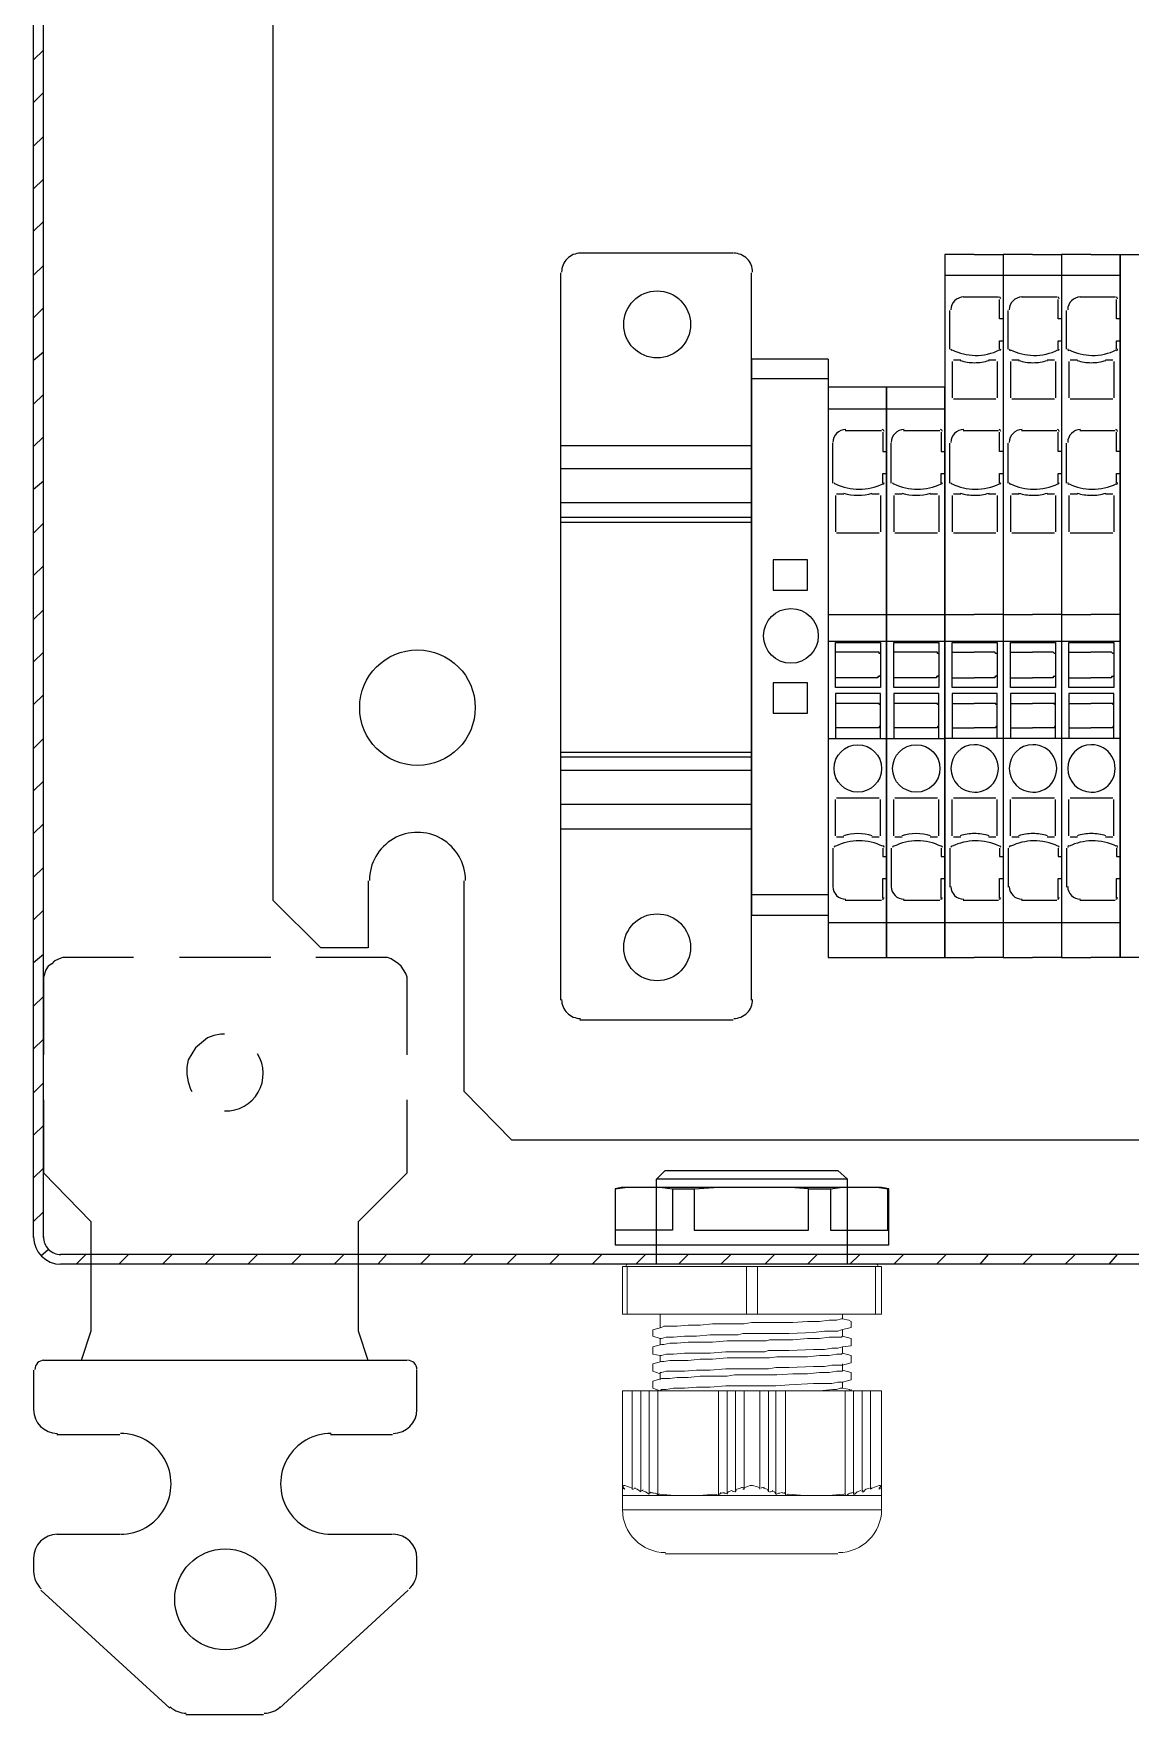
# Model space of a CAD drawing. Header units: feet. Extents: x -159 to 1687, y -48 to 1556.
# Drawn here: x 543.541 to 543.916, y 1042.877 to 1043.453 of the extents above; entities that cross this region are included whole.
import ezdxf

# ---------------------------------------------------------------- set-up
doc = ezdxf.new("R2010")
doc.units = ezdxf.units.FT
doc.header["$MEASUREMENT"] = 0
for name, color, linetype in [('PDF_0', 7, 'Continuous'), ('PDF_Carril', 7, 'Continuous'), ('PDF_Cuadro', 7, 'Continuous'), ('PDF_Prensaestopas', 7, 'Continuous')]:
    doc.layers.add(name, color=color, linetype=linetype)
for name, color, linetype, true_color in [('PDF_COLGADOR', 7, 'Continuous', 0x7f7f7f), ('PDF_Oculta', 7, 'Continuous', 0xb9b9b9), ('PDF_Placa', 7, 'Continuous', 0xb9b9b9)]:
    doc.layers.add(name, color=color, linetype=linetype, true_color=true_color)

msp = doc.modelspace()

# ---------------------------------------------------------------- linework, layer by layer
at = {"layer": 'PDF_0', "color": 40, "lineweight": 25, "true_color": 0xf8d731}
for points in [[(543.85262, 1043.37688), (543.85262, 1043.13603), (543.86262, 1043.13603)], [(543.86262, 1043.37688), (543.85262, 1043.37688)], [(543.87262, 1043.37688), (543.87262, 1043.13603), (543.88262, 1043.13603)], [(543.88262, 1043.37688), (543.87262, 1043.37688)], [(543.89263, 1043.37688), (543.89263, 1043.13603), (543.90263, 1043.13603)], [(543.90263, 1043.37688), (543.89263, 1043.37688)], [(543.85262, 1043.36979), (543.86262, 1043.36979)], [(543.87262, 1043.36979), (543.88262, 1043.36979)], [(543.89263, 1043.36979), (543.90263, 1043.36979)], [(543.85429, 1043.34438), (543.85429, 1043.35771)], [(543.86262, 1043.36229), (543.85887, 1043.36229)], [(543.87429, 1043.34438), (543.87429, 1043.35771)], [(543.88262, 1043.36229), (543.87887, 1043.36229)], [(543.89429, 1043.34438), (543.89429, 1043.35771)], [(543.90263, 1043.36229), (543.89888, 1043.36229)], [(543.85804, 1043.34063), (543.85554, 1043.34063)], [(543.87804, 1043.34063), (543.87554, 1043.34063)], [(543.89804, 1043.34063), (543.89554, 1043.34063)], [(543.85512, 1043.34021), (543.85512, 1043.32771)], [(543.87512, 1043.34021), (543.87512, 1043.32771)], [(543.89513, 1043.34021), (543.89513, 1043.32771)], [(543.86262, 1043.32729), (543.85554, 1043.32729)], [(543.88262, 1043.32729), (543.87554, 1043.32729)], [(543.90263, 1043.32729), (543.89554, 1043.32729)], [(543.85429, 1043.29854), (543.85429, 1043.31229)], [(543.86262, 1043.31646), (543.85887, 1043.31646)], [(543.87429, 1043.29854), (543.87429, 1043.31229)], [(543.88262, 1043.31646), (543.87887, 1043.31646)], [(543.89429, 1043.29854), (543.89429, 1043.31229)], [(543.90263, 1043.31646), (543.89888, 1043.31646)], [(543.85512, 1043.29437), (543.85512, 1043.28187)], [(543.85804, 1043.29479), (543.85554, 1043.29479)], [(543.87512, 1043.29437), (543.87512, 1043.28187)], [(543.87804, 1043.29479), (543.87554, 1043.29479)], [(543.89513, 1043.29437), (543.89513, 1043.28187)], [(543.89804, 1043.29479), (543.89554, 1043.29479)], [(543.86262, 1043.28146), (543.85554, 1043.28146)], [(543.88262, 1043.28146), (543.87554, 1043.28146)], [(543.90263, 1043.28146), (543.89554, 1043.28146)], [(543.85262, 1043.25354), (543.86262, 1043.25354)], [(543.87262, 1043.25354), (543.88262, 1043.25354)], [(543.89263, 1043.25354), (543.90263, 1043.25354)], [(543.85262, 1043.24437), (543.86262, 1043.24437)], [(543.86262, 1043.22854), (543.85512, 1043.22854), (543.85512, 1043.24396), (543.86262, 1043.24396)], [(543.87262, 1043.24437), (543.88262, 1043.24437)], [(543.88262, 1043.22854), (543.87512, 1043.22854), (543.87512, 1043.24396), (543.88262, 1043.24396)], [(543.89263, 1043.24437), (543.90263, 1043.24437)], [(543.90263, 1043.22854), (543.89513, 1043.22854), (543.89513, 1043.24396), (543.90263, 1043.24396)], [(543.85512, 1043.24062), (543.86262, 1043.24062)], [(543.87512, 1043.24062), (543.88262, 1043.24062)], [(543.89513, 1043.24062), (543.90263, 1043.24062)], [(543.85512, 1043.23187), (543.86262, 1043.23187)], [(543.87512, 1043.23187), (543.88262, 1043.23187)], [(543.89513, 1043.23187), (543.90263, 1043.23187)], [(543.86262, 1043.22645), (543.85512, 1043.22645), (543.85512, 1043.21104)], [(543.88262, 1043.22645), (543.87512, 1043.22645), (543.87512, 1043.21104)], [(543.90263, 1043.22645), (543.89513, 1043.22645), (543.89513, 1043.21104)], [(543.85512, 1043.22312), (543.86262, 1043.22312)], [(543.87512, 1043.22312), (543.88262, 1043.22312)], [(543.89513, 1043.22312), (543.90263, 1043.22312)], [(543.85512, 1043.21479), (543.86262, 1043.21479)], [(543.87512, 1043.21479), (543.88262, 1043.21479)], [(543.89513, 1043.21479), (543.90263, 1043.21479)], [(543.86262, 1043.21104), (543.85262, 1043.21104)], [(543.88262, 1043.21104), (543.87262, 1043.21104)], [(543.90263, 1043.21104), (543.89263, 1043.21104)], [(543.85512, 1043.1777), (543.85512, 1043.1902)], [(543.86262, 1043.19062), (543.85554, 1043.19062)], [(543.87512, 1043.1777), (543.87512, 1043.1902)], [(543.88262, 1043.19062), (543.87554, 1043.19062)], [(543.89513, 1043.1777), (543.89513, 1043.1902)], [(543.90263, 1043.19062), (543.89554, 1043.19062)], [(543.85429, 1043.17354), (543.85429, 1043.1602)], [(543.85804, 1043.17729), (543.85554, 1043.17729)], [(543.87429, 1043.17354), (543.87429, 1043.1602)], [(543.87804, 1043.17729), (543.87554, 1043.17729)], [(543.89429, 1043.17354), (543.89429, 1043.1602)], [(543.89804, 1043.17729), (543.89554, 1043.17729)], [(543.86262, 1043.15562), (543.85887, 1043.15562)], [(543.88262, 1043.15562), (543.87887, 1043.15562)], [(543.90263, 1043.15562), (543.89888, 1043.15562)], [(543.85262, 1043.14812), (543.86262, 1043.14812)], [(543.87262, 1043.14812), (543.88262, 1043.14812)], [(543.89263, 1043.14812), (543.90263, 1043.14812)]]:
    msp.add_lwpolyline(points, dxfattribs=at)
at = {"layer": 'PDF_0', "color": 109, "lineweight": 25, "true_color": 0x136633}
for points in [[(543.86262, 1043.37688), (543.87262, 1043.37688), (543.87262, 1043.13603), (543.86262, 1043.13603)], [(543.88262, 1043.37688), (543.89263, 1043.37688), (543.89263, 1043.13603), (543.88262, 1043.13603)], [(543.90263, 1043.37688), (543.91263, 1043.37688), (543.91263, 1043.13603), (543.90263, 1043.13603)], [(543.86262, 1043.36979), (543.87262, 1043.36979)], [(543.88262, 1043.36979), (543.89263, 1043.36979)], [(543.90263, 1043.36979), (543.91263, 1043.36979)], [(543.87096, 1043.36229), (543.86262, 1043.36229)], [(543.87262, 1043.35479), (543.87137, 1043.35479), (543.87137, 1043.36146)], [(543.89096, 1043.36229), (543.88262, 1043.36229)], [(543.89263, 1043.35479), (543.89138, 1043.35479), (543.89138, 1043.36146)], [(543.91096, 1043.36229), (543.90263, 1043.36229)], [(543.91263, 1043.35479), (543.91138, 1043.35479), (543.91138, 1043.36146)], [(543.87137, 1043.34438), (543.87137, 1043.34729), (543.87262, 1043.34729)], [(543.89138, 1043.34438), (543.89138, 1043.34729), (543.89263, 1043.34729)], [(543.91138, 1043.34438), (543.91138, 1043.34729), (543.91263, 1043.34729)], [(543.87012, 1043.34063), (543.86762, 1043.34063)], [(543.89013, 1043.34063), (543.88763, 1043.34063)], [(543.91013, 1043.34063), (543.90763, 1043.34063)], [(543.87054, 1043.34021), (543.87054, 1043.32771)], [(543.89054, 1043.34021), (543.89054, 1043.32771)], [(543.91054, 1043.34021), (543.91054, 1043.32771)], [(543.87012, 1043.32729), (543.86262, 1043.32729)], [(543.89013, 1043.32729), (543.88262, 1043.32729)], [(543.91013, 1043.32729), (543.90263, 1043.32729)], [(543.87096, 1043.31646), (543.86262, 1043.31646)], [(543.87262, 1043.30938), (543.87137, 1043.30938), (543.87137, 1043.31604)], [(543.89096, 1043.31646), (543.88262, 1043.31646)], [(543.89263, 1043.30938), (543.89138, 1043.30938), (543.89138, 1043.31604)], [(543.91096, 1043.31646), (543.90263, 1043.31646)], [(543.91263, 1043.30938), (543.91138, 1043.30938), (543.91138, 1043.31604)], [(543.87137, 1043.29854), (543.87137, 1043.30187), (543.87262, 1043.30187)], [(543.89138, 1043.29854), (543.89138, 1043.30187), (543.89263, 1043.30187)], [(543.91138, 1043.29854), (543.91138, 1043.30187), (543.91263, 1043.30187)], [(543.87012, 1043.29479), (543.86762, 1043.29479)], [(543.87054, 1043.29437), (543.87054, 1043.28187)], [(543.89013, 1043.29479), (543.88763, 1043.29479)], [(543.89054, 1043.29437), (543.89054, 1043.28187)], [(543.91013, 1043.29479), (543.90763, 1043.29479)], [(543.91054, 1043.29437), (543.91054, 1043.28187)], [(543.87012, 1043.28146), (543.86262, 1043.28146)], [(543.89013, 1043.28146), (543.88262, 1043.28146)], [(543.91013, 1043.28146), (543.90263, 1043.28146)], [(543.87262, 1043.25354), (543.86262, 1043.25354)], [(543.89263, 1043.25354), (543.88262, 1043.25354)], [(543.91263, 1043.25354), (543.90263, 1043.25354)], [(543.86262, 1043.24437), (543.87262, 1043.24437)], [(543.86262, 1043.24396), (543.87054, 1043.24396), (543.87054, 1043.22854), (543.86262, 1043.22854)], [(543.88262, 1043.24437), (543.89263, 1043.24437)], [(543.88262, 1043.24396), (543.89054, 1043.24396), (543.89054, 1043.22854), (543.88262, 1043.22854)], [(543.90263, 1043.24437), (543.91263, 1043.24437)], [(543.90263, 1043.24396), (543.91054, 1043.24396), (543.91054, 1043.22854), (543.90263, 1043.22854)], [(543.87054, 1043.24021), (543.87012, 1043.24021), (543.86971, 1043.24062), (543.86262, 1043.24062)], [(543.89054, 1043.24021), (543.89013, 1043.24021), (543.88971, 1043.24062), (543.88262, 1043.24062)], [(543.91054, 1043.24021), (543.91013, 1043.24021), (543.90971, 1043.24062), (543.90263, 1043.24062)], [(543.87054, 1043.2327), (543.87012, 1043.23229), (543.86971, 1043.23229), (543.86971, 1043.23187), (543.86262, 1043.23187)], [(543.89054, 1043.2327), (543.89013, 1043.23229), (543.88971, 1043.23229), (543.88971, 1043.23187), (543.88262, 1043.23187)], [(543.91054, 1043.2327), (543.91013, 1043.23229), (543.90971, 1043.23229), (543.90971, 1043.23187), (543.90263, 1043.23187)], [(543.87054, 1043.21104), (543.87054, 1043.22645), (543.86262, 1043.22645)], [(543.89054, 1043.21104), (543.89054, 1043.22645), (543.88262, 1043.22645)], [(543.91054, 1043.21104), (543.91054, 1043.22645), (543.90263, 1043.22645)], [(543.87054, 1043.2227), (543.87012, 1043.2227), (543.87012, 1043.22312), (543.86262, 1043.22312)], [(543.89054, 1043.2227), (543.89013, 1043.2227), (543.89013, 1043.22312), (543.88262, 1043.22312)], [(543.91054, 1043.2227), (543.91013, 1043.2227), (543.91013, 1043.22312), (543.90263, 1043.22312)], [(543.87054, 1043.2152), (543.87012, 1043.2152), (543.87012, 1043.21479), (543.86262, 1043.21479)], [(543.89054, 1043.2152), (543.89013, 1043.2152), (543.89013, 1043.21479), (543.88262, 1043.21479)], [(543.91054, 1043.2152), (543.91013, 1043.2152), (543.91013, 1043.21479), (543.90263, 1043.21479)], [(543.87262, 1043.21104), (543.86262, 1043.21104)], [(543.89263, 1043.21104), (543.88262, 1043.21104)], [(543.91263, 1043.21104), (543.90263, 1043.21104)], [(543.87012, 1043.19062), (543.86262, 1043.19062)], [(543.87054, 1043.1777), (543.87054, 1043.1902)], [(543.89013, 1043.19062), (543.88262, 1043.19062)], [(543.89054, 1043.1777), (543.89054, 1043.1902)], [(543.91013, 1043.19062), (543.90263, 1043.19062)], [(543.91054, 1043.1777), (543.91054, 1043.1902)], [(543.87012, 1043.17729), (543.86762, 1043.17729)], [(543.87137, 1043.17354), (543.87137, 1043.17062), (543.87262, 1043.17062)], [(543.89013, 1043.17729), (543.88763, 1043.17729)], [(543.89138, 1043.17354), (543.89138, 1043.17062), (543.89263, 1043.17062)], [(543.91013, 1043.17729), (543.90763, 1043.17729)], [(543.91138, 1043.17354), (543.91138, 1043.17062), (543.91263, 1043.17062)], [(543.87137, 1043.15645), (543.87137, 1043.16312), (543.87262, 1043.16312)], [(543.89138, 1043.15645), (543.89138, 1043.16312), (543.89263, 1043.16312)], [(543.91138, 1043.15645), (543.91138, 1043.16312), (543.91263, 1043.16312)], [(543.87096, 1043.15562), (543.86262, 1043.15562)], [(543.89096, 1043.15562), (543.88262, 1043.15562)], [(543.91096, 1043.15562), (543.90263, 1043.15562)], [(543.86262, 1043.14812), (543.87262, 1043.14812)], [(543.88262, 1043.14812), (543.89263, 1043.14812)], [(543.90263, 1043.14812), (543.91263, 1043.14812)]]:
    msp.add_lwpolyline(points, dxfattribs=at)
at = {"layer": 'PDF_0', "lineweight": 25}
for points in [[(543.91971, 1043.13603), (543.91263, 1043.13603), (543.91263, 1043.37688), (543.91971, 1043.37688)], [(543.80554, 1043.27229), (543.79387, 1043.27229), (543.79387, 1043.26187), (543.80554, 1043.26187)], [(543.83054, 1043.22854), (543.81512, 1043.22854), (543.81512, 1043.24396), (543.83054, 1043.24396)], [(543.79387, 1043.21979), (543.80554, 1043.21979), (543.80554, 1043.2302), (543.79387, 1043.2302)]]:
    msp.add_lwpolyline(points, close=True, dxfattribs=at)
for points in [[(543.81262, 1043.34104), (543.78637, 1043.34104), (543.78637, 1043.15062), (543.81262, 1043.15062)], [(543.81262, 1043.34104), (543.81262, 1043.13603), (543.83262, 1043.13603), (543.83262, 1043.33146)], [(543.78637, 1043.33438), (543.81262, 1043.33438)], [(543.83262, 1043.33146), (543.81262, 1043.33146)], [(543.81262, 1043.32396), (543.83262, 1043.32396)], [(543.81429, 1043.29854), (543.81429, 1043.31229)], [(543.83096, 1043.31646), (543.81846, 1043.31646)], [(543.83137, 1043.31604), (543.83137, 1043.30938), (543.83262, 1043.30938)], [(543.83137, 1043.29854), (543.83137, 1043.30187), (543.83262, 1043.30187)], [(543.81512, 1043.29437), (543.81512, 1043.28187)], [(543.81804, 1043.29479), (543.81554, 1043.29479)], [(543.83012, 1043.29479), (543.82762, 1043.29479)], [(543.83054, 1043.29437), (543.83054, 1043.28187)], [(543.83012, 1043.28146), (543.81554, 1043.28146)], [(543.81262, 1043.25354), (543.83262, 1043.25354)], [(543.81262, 1043.24437), (543.83262, 1043.24437)], [(543.83054, 1043.24021), (543.83012, 1043.24021), (543.83012, 1043.24062), (543.81512, 1043.24062)], [(543.83054, 1043.2327), (543.83012, 1043.23229), (543.82971, 1043.23229), (543.82971, 1043.23187), (543.81512, 1043.23187)], [(543.83054, 1043.21104), (543.83054, 1043.22645), (543.81512, 1043.22645), (543.81512, 1043.21104)], [(543.83054, 1043.2227), (543.83012, 1043.2227), (543.83012, 1043.22312), (543.81512, 1043.22312)], [(543.83054, 1043.2152), (543.83012, 1043.2152), (543.83012, 1043.21479), (543.81512, 1043.21479)], [(543.81262, 1043.21104), (543.83262, 1043.21104)], [(543.81512, 1043.1777), (543.81512, 1043.1902)], [(543.83012, 1043.19062), (543.81554, 1043.19062)], [(543.83054, 1043.1777), (543.83054, 1043.1902)], [(543.81429, 1043.17354), (543.81429, 1043.1602)], [(543.81804, 1043.17729), (543.81554, 1043.17729)], [(543.83012, 1043.17729), (543.82762, 1043.17729)], [(543.83137, 1043.17354), (543.83137, 1043.17062), (543.83262, 1043.17062)], [(543.83137, 1043.15645), (543.83137, 1043.16312), (543.83262, 1043.16312)], [(543.78637, 1043.1577), (543.81262, 1043.1577)], [(543.83096, 1043.15562), (543.81846, 1043.15562)], [(543.81262, 1043.14812), (543.83262, 1043.14812)]]:
    msp.add_lwpolyline(points, dxfattribs=at)
at = {"layer": 'PDF_0', "color": 5, "lineweight": 25}
for points in [[(543.83262, 1043.33146), (543.83262, 1043.13603), (543.85262, 1043.13603), (543.85262, 1043.33146)], [(543.85262, 1043.33146), (543.83262, 1043.33146)], [(543.83262, 1043.32396), (543.85262, 1043.32396)], [(543.83429, 1043.29854), (543.83429, 1043.31229)], [(543.85096, 1043.31646), (543.83846, 1043.31646)], [(543.85137, 1043.31604), (543.85137, 1043.30938), (543.85262, 1043.30938)], [(543.85137, 1043.29854), (543.85137, 1043.30187), (543.85262, 1043.30187)], [(543.83512, 1043.29437), (543.83512, 1043.28187)], [(543.83804, 1043.29479), (543.83554, 1043.29479)], [(543.85012, 1043.29479), (543.84762, 1043.29479)], [(543.85054, 1043.29437), (543.85054, 1043.28187)], [(543.85012, 1043.28146), (543.83554, 1043.28146)], [(543.83262, 1043.25354), (543.85262, 1043.25354)], [(543.83262, 1043.24437), (543.85262, 1043.24437)], [(543.85054, 1043.24021), (543.85012, 1043.24021), (543.85012, 1043.24062), (543.83512, 1043.24062)], [(543.85054, 1043.2327), (543.85012, 1043.23229), (543.84971, 1043.23229), (543.84971, 1043.23187), (543.83512, 1043.23187)], [(543.85054, 1043.21104), (543.85054, 1043.22645), (543.83512, 1043.22645), (543.83512, 1043.21104)], [(543.85054, 1043.2227), (543.85012, 1043.2227), (543.85012, 1043.22312), (543.83512, 1043.22312)], [(543.85054, 1043.2152), (543.85012, 1043.2152), (543.85012, 1043.21479), (543.83512, 1043.21479)], [(543.83262, 1043.21104), (543.85262, 1043.21104)], [(543.83512, 1043.1777), (543.83512, 1043.1902)], [(543.85012, 1043.19062), (543.83554, 1043.19062)], [(543.85054, 1043.1777), (543.85054, 1043.1902)], [(543.83429, 1043.17354), (543.83429, 1043.1602)], [(543.83804, 1043.17729), (543.83554, 1043.17729)], [(543.85012, 1043.17729), (543.84762, 1043.17729)], [(543.85137, 1043.17354), (543.85137, 1043.17062), (543.85262, 1043.17062)], [(543.85137, 1043.15645), (543.85137, 1043.16312), (543.85262, 1043.16312)], [(543.85096, 1043.15562), (543.83846, 1043.15562)], [(543.83262, 1043.14812), (543.85262, 1043.14812)]]:
    msp.add_lwpolyline(points, dxfattribs=at)
msp.add_lwpolyline([(543.85054, 1043.22854), (543.83512, 1043.22854), (543.83512, 1043.24396), (543.85054, 1043.24396)], close=True, dxfattribs=at)
at = {"layer": 'PDF_0', "lineweight": 25}
for centre, radius in [((543.79991, 1043.24625), 0.00938), ((543.82283, 1043.20083), 0.00813)]:
    msp.add_circle(centre, radius, dxfattribs=at)
at = {"layer": 'PDF_0', "color": 5, "lineweight": 25}
msp.add_circle((543.84283, 1043.20083), 0.00813, dxfattribs=at)
at = {"layer": 'PDF_0', "color": 40, "lineweight": 25, "true_color": 0xf8d731}
for centre, radius, start, end in [((543.85908, 1043.35792), 0.00438, 90.00028, 179.99972), ((543.87908, 1043.35792), 0.00438, 90.00028, 179.99972), ((543.89908, 1043.35792), 0.00438, 90.00028, 179.99972), ((543.85533, 1043.34459), 0.000625, 179.9991, 244.13088), ((543.86325, 1043.36084), 0.01854, 244.12719, 269.24719), ((543.86283, 1043.35584), 0.01604, 252.09212, 269.70301), ((543.87533, 1043.34459), 0.000625, 179.9991, 244.13088), ((543.88325, 1043.36084), 0.01854, 244.12719, 269.24719), ((543.88283, 1043.35584), 0.01604, 252.09212, 269.70301), ((543.89533, 1043.34459), 0.000625, 179.9991, 244.13088), ((543.90325, 1043.36084), 0.01854, 244.12719, 269.24719), ((543.90283, 1043.35584), 0.01604, 252.09212, 269.70301), ((543.85908, 1043.3125), 0.00438, 90.00028, 179.99972), ((543.87908, 1043.3125), 0.00438, 90.00028, 179.99972), ((543.89908, 1043.3125), 0.00438, 90.00028, 179.99972), ((543.85533, 1043.29875), 0.000625, 179.9991, 244.13088), ((543.86325, 1043.315), 0.01854, 244.12719, 269.24719), ((543.86283, 1043.31042), 0.01604, 252.09212, 269.70301), ((543.87533, 1043.29875), 0.000625, 179.9991, 244.13088), ((543.88325, 1043.315), 0.01854, 244.12719, 269.24719), ((543.88283, 1043.31042), 0.01604, 252.09212, 269.70301), ((543.89533, 1043.29875), 0.000625, 179.9991, 244.13088), ((543.90325, 1043.315), 0.01854, 244.12719, 269.24719), ((543.90283, 1043.31042), 0.01604, 252.09212, 269.70301), ((543.86283, 1043.20083), 0.00813, 90.5821, 269.4179), ((543.88283, 1043.20083), 0.00813, 90.5821, 269.4179), ((543.90283, 1043.20083), 0.00813, 90.5821, 269.4179), ((543.85533, 1043.17374), 0.000625, 115.86912, 180.0009), ((543.86325, 1043.15749), 0.01854, 90.75281, 115.87281), ((543.86283, 1043.16249), 0.01604, 90.29699, 107.90788), ((543.87533, 1043.17374), 0.000625, 115.86912, 180.0009), ((543.88325, 1043.15749), 0.01854, 90.75281, 115.87281), ((543.88283, 1043.16249), 0.01604, 90.29699, 107.90788), ((543.89533, 1043.17374), 0.000625, 115.86912, 180.0009), ((543.90325, 1043.15749), 0.01854, 90.75281, 115.87281), ((543.90283, 1043.16249), 0.01604, 90.29699, 107.90788), ((543.85908, 1043.16041), 0.00438, 180.00028, 269.99972), ((543.87908, 1043.16041), 0.00438, 180.00028, 269.99972), ((543.89908, 1043.16041), 0.00438, 180.00028, 269.99972)]:
    msp.add_arc(centre, radius, start, end, dxfattribs=at)
at = {"layer": 'PDF_0', "color": 109, "lineweight": 25, "true_color": 0x136633}
for centre, radius, start, end in [((543.87117, 1043.36167), 0.000625, 0.00279, 89.99721), ((543.89117, 1043.36167), 0.000625, 0.00279, 89.99721), ((543.91117, 1043.36167), 0.000625, 0.00279, 89.99721), ((543.86283, 1043.35584), 0.01604, 269.70329, 287.90825), ((543.86325, 1043.36084), 0.01854, 269.24749, 295.87301), ((543.87117, 1043.34459), 0.000625, 295.86912, 0.0009), ((543.88283, 1043.35584), 0.01604, 269.70329, 287.90825), ((543.88325, 1043.36084), 0.01854, 269.24749, 295.87301), ((543.89117, 1043.34459), 0.000625, 295.86912, 0.0009), ((543.90283, 1043.35584), 0.01604, 269.70329, 287.90825), ((543.90325, 1043.36084), 0.01854, 269.24749, 295.87301), ((543.91117, 1043.34459), 0.000625, 295.86912, 0.0009), ((543.87117, 1043.31625), 0.000625, 0.00279, 89.99721), ((543.89117, 1043.31625), 0.000625, 0.00279, 89.99721), ((543.91117, 1043.31625), 0.000625, 0.00279, 89.99721), ((543.86283, 1043.31042), 0.01604, 269.70329, 287.90825), ((543.86325, 1043.315), 0.01854, 269.24749, 295.87301), ((543.87117, 1043.29875), 0.000625, 295.86912, 0.0009), ((543.88283, 1043.31042), 0.01604, 269.70329, 287.90825), ((543.88325, 1043.315), 0.01854, 269.24749, 295.87301), ((543.89117, 1043.29875), 0.000625, 295.86912, 0.0009), ((543.90283, 1043.31042), 0.01604, 269.70329, 287.90825), ((543.90325, 1043.315), 0.01854, 269.24749, 295.87301), ((543.91117, 1043.29875), 0.000625, 295.86912, 0.0009), ((543.86283, 1043.20083), 0.00813, 269.41747, 90.58253), ((543.88283, 1043.20083), 0.00813, 269.41747, 90.58253), ((543.90283, 1043.20083), 0.00813, 269.41747, 90.58253), ((543.86283, 1043.16249), 0.01604, 72.09175, 90.29671), ((543.86325, 1043.15749), 0.01854, 64.12699, 90.75251), ((543.87117, 1043.17374), 0.000625, 359.9991, 64.13088), ((543.88283, 1043.16249), 0.01604, 72.09175, 90.29671), ((543.88325, 1043.15749), 0.01854, 64.12699, 90.75251), ((543.89117, 1043.17374), 0.000625, 359.9991, 64.13088), ((543.90283, 1043.16249), 0.01604, 72.09175, 90.29671), ((543.90325, 1043.15749), 0.01854, 64.12699, 90.75251), ((543.91117, 1043.17374), 0.000625, 359.9991, 64.13088), ((543.87117, 1043.15666), 0.000625, 270.00279, 359.99721), ((543.89117, 1043.15666), 0.000625, 270.00279, 359.99721), ((543.91117, 1043.15666), 0.000625, 270.00279, 359.99721)]:
    msp.add_arc(centre, radius, start, end, dxfattribs=at)
at = {"layer": 'PDF_0', "lineweight": 25}
for centre, radius, start, end in [((543.81866, 1043.3125), 0.00438, 90.00028, 179.99972), ((543.83116, 1043.31625), 0.000625, 0.00279, 89.99721), ((543.81533, 1043.29875), 0.000625, 179.9991, 244.13088), ((543.82325, 1043.315), 0.01854, 244.12725, 295.87275), ((543.82283, 1043.31042), 0.01604, 252.09235, 287.90765), ((543.83116, 1043.29875), 0.000625, 295.86912, 0.0009), ((543.81533, 1043.17374), 0.000625, 115.86912, 180.0009), ((543.82325, 1043.15749), 0.01854, 64.12725, 115.87275), ((543.82283, 1043.16249), 0.01604, 72.09235, 107.90765), ((543.83116, 1043.17374), 0.000625, 359.9991, 64.13088), ((543.81866, 1043.16041), 0.00438, 180.00028, 269.99972), ((543.83116, 1043.15666), 0.000625, 270.00279, 359.99721)]:
    msp.add_arc(centre, radius, start, end, dxfattribs=at)
at = {"layer": 'PDF_0', "color": 5, "lineweight": 25}
for centre, radius, start, end in [((543.83866, 1043.3125), 0.00438, 90.00028, 179.99972), ((543.85117, 1043.31625), 0.000625, 0.00279, 89.99721), ((543.83533, 1043.29875), 0.000625, 179.9991, 244.13088), ((543.84325, 1043.315), 0.01854, 244.12725, 295.87275), ((543.84283, 1043.31042), 0.01604, 252.09235, 287.90765), ((543.85117, 1043.29875), 0.000625, 295.86912, 0.0009), ((543.83533, 1043.17374), 0.000625, 115.86912, 180.0009), ((543.84325, 1043.15749), 0.01854, 64.12725, 115.87275), ((543.84283, 1043.16249), 0.01604, 72.09235, 107.90765), ((543.85117, 1043.17374), 0.000625, 359.9991, 64.13088), ((543.83866, 1043.16041), 0.00438, 180.00028, 269.99972), ((543.85117, 1043.15666), 0.000625, 270.00279, 359.99721)]:
    msp.add_arc(centre, radius, start, end, dxfattribs=at)
at = {"layer": 'PDF_Carril', "lineweight": 25}
msp.add_line((543.72095, 1043.37063), (543.72095, 1043.12145), dxfattribs=at)
for points in [[(543.78012, 1043.3773), (543.72762, 1043.3773)], [(543.78637, 1043.12145), (543.78637, 1043.37063)], [(543.72095, 1043.31146), (543.78637, 1043.31146)], [(543.72095, 1043.30354), (543.78637, 1043.30354)], [(543.72095, 1043.28687), (543.78637, 1043.28687)], [(543.72095, 1043.20479), (543.78637, 1043.20479)], [(543.78637, 1043.18854), (543.72095, 1043.18854)], [(543.72095, 1043.1802), (543.78637, 1043.1802)], [(543.72762, 1043.11478), (543.78012, 1043.11478)]]:
    msp.add_lwpolyline(points, dxfattribs=at)
at = {"layer": 'PDF_Carril', "color": 9, "lineweight": 25, "true_color": 0xc6c7ca}
for points in [[(543.72095, 1043.29187), (543.78637, 1043.29187)], [(543.72095, 1043.28521), (543.78637, 1043.28521)], [(543.72095, 1043.20645), (543.78637, 1043.20645)], [(543.72095, 1043.2002), (543.78637, 1043.2002)]]:
    msp.add_lwpolyline(points, dxfattribs=at)
at = {"layer": 'PDF_Carril', "lineweight": 25}
for centre in [(543.75408, 1043.35292), (543.75408, 1043.13958)]:
    msp.add_circle(centre, 0.01146, dxfattribs=at)
for centre, start, end in [((543.72783, 1043.37084), 89.99997, 180.00003), ((543.78033, 1043.37084), 359.99997, 90.00003), ((543.72783, 1043.12166), 179.99997, 270.00003), ((543.78033, 1043.12166), 269.99997, 0.00003)]:
    msp.add_arc(centre, 0.00646, start, end, dxfattribs=at)
at = {"layer": 'PDF_COLGADOR', "lineweight": 25}
msp.add_line((543.66845, 1042.99811), (543.54386, 1042.99811), dxfattribs=at)
for points in [[(543.65511, 1042.99811), (543.65178, 1043.00811), (543.65178, 1043.03103), (543.56011, 1043.03103), (543.56011, 1043.00811), (543.55678, 1042.99811)], [(543.54053, 1042.99478), (543.54053, 1042.98103)], [(543.67178, 1042.98103), (543.67178, 1042.99478)], [(543.54844, 1042.97269), (543.57011, 1042.97269)], [(543.6422, 1042.97269), (543.66345, 1042.97269)], [(543.57011, 1042.93852), (543.54844, 1042.93852)], [(543.66345, 1042.93852), (543.6422, 1042.93852)], [(543.54053, 1042.93019), (543.54053, 1042.92561)], [(543.67178, 1042.92561), (543.67178, 1042.93019)], [(543.54303, 1042.91936), (543.58719, 1042.87894)], [(543.6247, 1042.87894), (543.66886, 1042.91936)], [(543.59261, 1042.87685), (543.61928, 1042.87685)]]:
    msp.add_lwpolyline(points, dxfattribs=at)
msp.add_circle((543.60615, 1042.91623), 0.01729, dxfattribs=at)
for centre, radius, start, end in [((543.54407, 1042.99499), 0.00313, 89.99996, 180.00004), ((543.66866, 1042.99499), 0.00313, 359.99996, 90.00004), ((543.54865, 1042.98123), 0.00813, 180.00001, 269.99999), ((543.66366, 1042.98123), 0.00813, 270.00001, 359.99999), ((543.57032, 1042.95582), 0.01729, 269.99999, 90.00001), ((543.64241, 1042.95582), 0.01729, 89.99999, 270.00001), ((543.54865, 1042.9304), 0.00813, 90.00001, 179.99999), ((543.66366, 1042.9304), 0.00813, 0.00001, 89.99999), ((543.54865, 1042.92582), 0.00813, 179.99998, 227.50493), ((543.66366, 1042.92582), 0.00813, 312.49507, 0.00002), ((543.59282, 1042.8854), 0.00813, 227.50488, 269.99999), ((543.61949, 1042.8854), 0.00813, 270.00001, 312.49512)]:
    msp.add_arc(centre, radius, start, end, dxfattribs=at)
at = {"layer": 'PDF_Cuadro', "lineweight": 25}
for points in [[(543.54053, 1043.0402), (543.54053, 1044.9907), (543.54969, 1044.99987), (545.17185, 1044.99987)], [(543.54386, 1043.0402), (543.54386, 1044.9907)], [(543.54053, 1043.44355), (543.54386, 1043.44688)], [(543.54053, 1043.42896), (543.54386, 1043.4323)], [(543.54053, 1043.41396), (543.54386, 1043.4173)], [(543.54053, 1043.39938), (543.54386, 1043.40271)], [(543.54053, 1043.3848), (543.54386, 1043.38813)], [(543.54053, 1043.36979), (543.54386, 1043.37313)], [(543.54053, 1043.35521), (543.54386, 1043.35854)], [(543.54053, 1043.34063), (543.54386, 1043.34354)], [(543.54053, 1043.32563), (543.54386, 1043.32896)], [(543.54053, 1043.31104), (543.54386, 1043.31438)], [(543.54053, 1043.29646), (543.54386, 1043.29937)], [(543.54053, 1043.28146), (543.54386, 1043.28479)], [(543.54053, 1043.26687), (543.54386, 1043.27021)], [(543.54053, 1043.25187), (543.54386, 1043.25521)], [(543.54053, 1043.23729), (543.54386, 1043.24062)], [(543.54053, 1043.2227), (543.54386, 1043.22604)], [(543.54053, 1043.2077), (543.54386, 1043.21104)], [(543.54053, 1043.19312), (543.54386, 1043.19645)], [(543.54053, 1043.17854), (543.54386, 1043.18187)], [(543.54053, 1043.16354), (543.54386, 1043.16687)], [(543.54053, 1043.14895), (543.54386, 1043.15228)], [(543.54053, 1043.13437), (543.54386, 1043.13728)], [(543.54053, 1043.11937), (543.54386, 1043.1227)], [(543.54053, 1043.10478), (543.54386, 1043.10812)], [(543.54053, 1043.08978), (543.54386, 1043.09312)], [(543.54053, 1043.0752), (543.54386, 1043.07853)], [(543.54053, 1043.06061), (543.54386, 1043.06395)], [(543.54053, 1043.04561), (543.54386, 1043.04895)], [(543.54303, 1043.03395), (543.54553, 1043.03603)], [(545.17185, 1043.03436), (543.54969, 1043.03436)], [(545.17185, 1043.03103), (543.54969, 1043.03103)], [(543.55511, 1043.03103), (543.55844, 1043.03436)], [(543.56969, 1043.03103), (543.57303, 1043.03436)], [(543.58469, 1043.03103), (543.58803, 1043.03436)], [(543.59928, 1043.03103), (543.60261, 1043.03436)], [(543.61386, 1043.03103), (543.6172, 1043.03436)], [(543.62886, 1043.03103), (543.6322, 1043.03436)], [(543.64345, 1043.03103), (543.64678, 1043.03436)], [(543.65845, 1043.03103), (543.66136, 1043.03436)], [(543.67303, 1043.03103), (543.67637, 1043.03436)], [(543.68762, 1043.03103), (543.69095, 1043.03436)], [(543.70262, 1043.03103), (543.70595, 1043.03436)], [(543.7172, 1043.03103), (543.72053, 1043.03436)], [(543.73178, 1043.03103), (543.73512, 1043.03436)], [(543.74679, 1043.03103), (543.75012, 1043.03436)], [(543.76137, 1043.03103), (543.7647, 1043.03436)], [(543.77595, 1043.03103), (543.77929, 1043.03436)], [(543.79095, 1043.03103), (543.79429, 1043.03436)], [(543.80554, 1043.03103), (543.80887, 1043.03436)], [(543.82012, 1043.03103), (543.82346, 1043.03436)], [(543.83512, 1043.03103), (543.83846, 1043.03436)], [(543.84971, 1043.03103), (543.85304, 1043.03436)], [(543.86471, 1043.03103), (543.86762, 1043.03436)], [(543.87929, 1043.03103), (543.88262, 1043.03436)], [(543.89388, 1043.03103), (543.89721, 1043.03436)], [(543.90888, 1043.03103), (543.91179, 1043.03436)]]:
    msp.add_lwpolyline(points, dxfattribs=at)
for radius, start, end in [(0.00938, 180.00006, 269.99994), (0.00604, 179.99974, 270.00026)]:
    msp.add_arc((543.5499, 1043.0404), radius, start, end, dxfattribs=at)
at = {"layer": 'PDF_Oculta', "lineweight": 25}
for points in [[(543.57469, 1043.13603), (543.55053, 1043.13603), (543.54928, 1043.13562), (543.54761, 1043.13478), (543.54678, 1043.13395), (543.54553, 1043.13312), (543.54469, 1043.13187), (543.54386, 1043.12937), (543.54386, 1043.1027)], [(543.62178, 1043.13603), (543.59053, 1043.13603)], [(543.66845, 1043.1027), (543.66845, 1043.12937), (543.66803, 1043.13062), (543.66636, 1043.13312), (543.66553, 1043.13395), (543.66303, 1043.13562), (543.66178, 1043.13603), (543.6372, 1043.13603)], [(543.60595, 1043.10978), (543.6047, 1043.10978), (543.6022, 1043.10937), (543.60011, 1043.10853), (543.59594, 1043.1052), (543.59344, 1043.10103), (543.59303, 1043.09853), (543.59303, 1043.09603), (543.59344, 1043.09353), (543.59428, 1043.09103), (543.59469, 1043.0902)], [(543.54386, 1043.08728), (543.54386, 1043.06228), (543.56011, 1043.04561), (543.56011, 1043.03103)], [(543.65178, 1043.03103), (543.65178, 1043.04561), (543.66845, 1043.06228), (543.66845, 1043.08728)]]:
    msp.add_lwpolyline(points, dxfattribs=at)
msp.add_arc((543.60639, 1043.0963), 0.01278, 268.00627, 32.24175, dxfattribs=at)
at = {"layer": 'PDF_Placa', "lineweight": 25}
for points in [[(543.65511, 1043.16229), (543.65511, 1043.13937), (543.63886, 1043.13937), (543.62261, 1043.15562), (543.62261, 1044.86195), (543.63886, 1044.87862), (543.65511, 1044.87862), (543.65511, 1044.8557)], [(545.0331, 1043.16229), (545.0331, 1043.0902), (545.01684, 1043.07353), (543.70428, 1043.07353), (543.68803, 1043.0902), (543.68803, 1043.16229)]]:
    msp.add_lwpolyline(points, dxfattribs=at)
msp.add_circle((543.67199, 1043.22166), 0.01979, dxfattribs=at)
msp.add_arc((543.67199, 1043.16249), 0.01646, 359.99988, 180.00012, dxfattribs=at)
at = {"layer": 'PDF_Prensaestopas', "lineweight": 25}
msp.add_lwpolyline([(543.81929, 1043.0602), (543.75387, 1043.0602), (543.75679, 1043.06311), (543.81596, 1043.06311)], close=True, dxfattribs=at)
for points in [[(543.75387, 1043.03103), (543.75387, 1043.0602)], [(543.81929, 1043.03103), (543.81929, 1043.0602)], [(543.83096, 1043.05728), (543.74179, 1043.05728), (543.7397, 1043.05686), (543.74304, 1043.05728)], [(543.75595, 1043.05728), (543.75929, 1043.05686), (543.75929, 1043.0427), (543.7397, 1043.0427)], [(543.7397, 1043.05686), (543.7397, 1043.0377), (543.83346, 1043.0377), (543.83346, 1043.05686)], [(543.75929, 1043.05686), (543.76679, 1043.05686), (543.76679, 1043.0427), (543.80595, 1043.0427), (543.80595, 1043.05686), (543.81346, 1043.05686), (543.81346, 1043.0427), (543.83304, 1043.0427), (543.83304, 1043.05686), (543.83346, 1043.05686), (543.83096, 1043.05728)], [(543.76679, 1043.05686), (543.77345, 1043.05728)], [(543.80595, 1043.05686), (543.7997, 1043.05728)], [(543.81346, 1043.05686), (543.81679, 1043.05728)], [(543.83012, 1043.05728), (543.83304, 1043.05686)]]:
    msp.add_lwpolyline(points, dxfattribs=at)
at = {"layer": 'PDF_Prensaestopas', "lineweight": 0}
for points in [[(543.83096, 1043.0302), (543.7422, 1043.0302), (543.7422, 1043.01394), (543.83096, 1043.01394), (543.83096, 1043.0302)], [(543.82887, 1043.03103), (543.74387, 1043.03103)], [(543.74387, 1043.0302), (543.74387, 1043.01394)], [(543.7847, 1043.01394), (543.7847, 1043.0302)], [(543.78845, 1043.0302), (543.78845, 1043.01394)], [(543.82887, 1043.0302), (543.82887, 1043.01394)], [(543.81762, 1043.01394), (543.81762, 1043.01228), (543.81721, 1043.01228), (543.81554, 1043.01186), (543.81304, 1043.01186), (543.8097, 1043.01144), (543.80554, 1043.01144), (543.80054, 1043.01103), (543.78637, 1043.01103), (543.78387, 1043.01061), (543.77304, 1043.01061), (543.76887, 1043.01019), (543.7647, 1043.01019), (543.76095, 1043.00978), (543.75637, 1043.00978), (543.75554, 1043.00936), (543.75262, 1043.00853), (543.75262, 1043.00644), (543.75512, 1043.00561), (543.75512, 1043.00353)], [(543.75512, 1043.01394), (543.75512, 1043.00936)], [(543.75512, 1043.00561), (543.75554, 1043.00561), (543.7572, 1043.00603), (543.7597, 1043.00603), (543.76345, 1043.00644), (543.76762, 1043.00644), (543.7722, 1043.00686), (543.78179, 1043.00686), (543.78345, 1043.00728), (543.79929, 1043.00728), (543.80762, 1043.00769), (543.81137, 1043.00811), (543.81596, 1043.00811), (543.81721, 1043.00853), (543.82054, 1043.00936), (543.82054, 1043.01144), (543.81971, 1043.01186), (543.81762, 1043.01228)], [(543.81762, 1043.00269), (543.82054, 1043.00311), (543.82054, 1043.00561), (543.81762, 1043.00644), (543.81762, 1043.00853)], [(543.81762, 1043.00644), (543.81721, 1043.00603), (543.81304, 1043.00603), (543.8097, 1043.00561), (543.80554, 1043.00561), (543.80054, 1043.00519), (543.79262, 1043.00519), (543.79137, 1043.00478), (543.77804, 1043.00478), (543.77304, 1043.00436), (543.7647, 1043.00436), (543.76095, 1043.00394), (543.75845, 1043.00394), (543.75637, 1043.00353), (543.75554, 1043.00353), (543.75262, 1043.00269), (543.75262, 1043.00019), (543.75512, 1042.99978), (543.75512, 1042.99769)], [(543.75512, 1042.99144), (543.75512, 1042.99394), (543.75554, 1042.99394), (543.7572, 1042.99436), (543.76345, 1042.99436), (543.76762, 1042.99478), (543.7722, 1042.99478), (543.77762, 1042.99519), (543.7922, 1042.99519), (543.7947, 1042.99561), (543.79929, 1042.99561), (543.80762, 1042.99603), (543.81137, 1042.99603), (543.81387, 1042.99644), (543.81762, 1042.99644), (543.82054, 1042.99728), (543.82054, 1042.99978), (543.81762, 1043.00061), (543.81762, 1043.00269), (543.81596, 1043.00228), (543.81387, 1043.00228), (543.81137, 1043.00186), (543.80762, 1043.00186), (543.79929, 1043.00144), (543.7922, 1043.00144), (543.79095, 1043.00103), (543.77762, 1043.00103), (543.7722, 1043.00061), (543.76345, 1043.00061), (543.7597, 1043.00019), (543.7572, 1043.00019), (543.75554, 1042.99978), (543.75512, 1042.99978)], [(543.81762, 1043.00061), (543.81721, 1043.00019), (543.81554, 1043.00019), (543.81304, 1042.99978), (543.8097, 1042.99978), (543.80554, 1042.99936), (543.79512, 1042.99936), (543.79262, 1042.99894), (543.77804, 1042.99894), (543.77304, 1042.99853), (543.76887, 1042.99853), (543.7647, 1042.99811), (543.75845, 1042.99811), (543.75637, 1042.99769), (543.75554, 1042.99769), (543.75262, 1042.99686), (543.75262, 1042.99436), (543.75512, 1042.99353)], [(543.81762, 1042.99061), (543.81596, 1042.99061), (543.81387, 1042.99019), (543.80762, 1042.99019), (543.79929, 1042.98978), (543.7947, 1042.98936), (543.77762, 1042.98936), (543.7722, 1042.98894), (543.76762, 1042.98894), (543.76345, 1042.98853), (543.7597, 1042.98853), (543.7572, 1042.98811), (543.75554, 1042.98811), (543.75512, 1042.98769), (543.75262, 1042.98853), (543.75262, 1042.99103), (543.75554, 1042.99186), (543.75845, 1042.99186), (543.76095, 1042.99228), (543.7647, 1042.99228), (543.76887, 1042.99269), (543.77804, 1042.99269), (543.78054, 1042.99311), (543.79512, 1042.99311), (543.80054, 1042.99353), (543.80554, 1042.99353), (543.8097, 1042.99394), (543.81304, 1042.99394), (543.81554, 1042.99436), (543.81762, 1042.99436), (543.81762, 1042.99686)], [(543.82012, 1042.98769), (543.82012, 1042.98811), (543.81762, 1042.98853), (543.81762, 1042.99061), (543.82054, 1042.99144), (543.82054, 1042.99394), (543.81762, 1042.99478)], [(543.7422, 1042.98769), (543.7422, 1042.94686), (543.83096, 1042.94686)], [(543.7422, 1042.98769), (543.83096, 1042.98769)], [(543.74595, 1042.95394), (543.74554, 1042.95394), (543.74554, 1042.98769)], [(543.74637, 1042.95436), (543.7472, 1042.95394), (543.74845, 1042.95311), (543.74845, 1042.98769)], [(543.75429, 1042.95186), (543.75429, 1042.98769)], [(543.77804, 1042.98769), (543.77804, 1042.95228), (543.77845, 1042.95311), (543.7797, 1042.95353)], [(543.78095, 1042.98769), (543.78095, 1042.95311), (543.78137, 1042.95394), (543.78262, 1042.95436)], [(543.78387, 1042.95394), (543.78387, 1042.98769)], [(543.78929, 1042.95394), (543.78929, 1042.98769)], [(543.79054, 1042.95436), (543.79179, 1042.95394), (543.7922, 1042.95311), (543.7922, 1042.98769)], [(543.7947, 1042.98769), (543.7947, 1042.95228)], [(543.79804, 1042.95186), (543.79804, 1042.98769)], [(543.8097, 1042.98769), (543.81429, 1042.98811), (543.81554, 1042.98811), (543.81679, 1042.98853), (543.81762, 1042.98853)], [(543.81846, 1042.98769), (543.81846, 1042.95186)], [(543.82054, 1042.98769), (543.82054, 1042.98811)], [(543.82137, 1042.98769), (543.82137, 1042.95228), (543.82179, 1042.95228), (543.82262, 1042.95311), (543.82387, 1042.95353)], [(543.82429, 1042.98769), (543.82429, 1042.95311), (543.82471, 1042.95311), (543.82554, 1042.95394), (543.82679, 1042.95436)], [(543.83096, 1042.94686), (543.83096, 1042.98769)], [(543.78387, 1042.95436), (543.7847, 1042.95478), (543.78595, 1042.95519), (543.78679, 1042.95519), (543.78845, 1042.95478), (543.78929, 1042.95436)], [(543.83096, 1042.95186), (543.7422, 1042.95186)], [(543.7547, 1042.95228), (543.76012, 1042.95186)], [(543.76845, 1042.95186), (543.77387, 1042.95228)], [(543.78345, 1042.95394), (543.78387, 1042.95394)], [(543.79345, 1042.95353), (543.79429, 1042.95311), (543.7947, 1042.95228), (543.79512, 1042.95228)], [(543.79887, 1042.95228), (543.8047, 1042.95186)], [(543.81262, 1042.95186), (543.81804, 1042.95228)], [(543.75679, 1042.93186), (543.81596, 1042.93186)]]:
    msp.add_lwpolyline(points, dxfattribs=at)
for points in [[(543.74935, 1042.95379, -0.009249), (543.74887, 1042.95353), (543.75012, 1042.95311), (543.75137, 1042.95228), (543.75137, 1042.98769)], [(543.77404, 1042.95222, 0.00379), (543.77512, 1042.95186), (543.77512, 1042.98769)], [(543.83082, 1042.95427, -0.006786), (543.83012, 1042.95394), (543.83012, 1042.95436), (543.83054, 1042.95478), (543.83054, 1042.95519), (543.83012, 1042.95519), (543.82762, 1042.95436), (543.82721, 1042.95394), (543.82721, 1042.98769)], [(543.74554, 1042.95436), (543.74304, 1042.95519), (543.74262, 1042.95519), (543.7422, 1042.95478), (543.74304, 1042.95394, -0.006786), (543.74233, 1042.95427)], [(543.75336, 1042.95266, 0.001558), (543.75451, 1042.95205, 0.006118), (543.7549, 1042.95244)]]:
    msp.add_lwpolyline(points, format="xyb", dxfattribs=at)
for centre, radius, start, end in [((543.74408, 1043.0304), 0.000625, 89.99986, 180.00014), ((543.82908, 1043.0304), 0.000625, 359.99986, 90.00014), ((543.74158, 1042.96332), 0.01021, 296.66961, 299.13539), ((543.74117, 1042.96539), 0.01645, 309.13296, 310.88627), ((543.76116, 1042.99666), 0.0448, 258.17884, 259.67284), ((543.67835, 1043.01242), 0.11425, 328.18377, 328.55773), ((543.76783, 1042.99666), 0.0448, 280.32716, 281.82116), ((543.79699, 1043.01998), 0.0702, 253.26801, 254.22946), ((543.79533, 1043.01623), 0.06479, 256.16254, 257.18434), ((543.79449, 1043.01577), 0.06225, 259.11861, 260.17772), ((543.77908, 1043.01577), 0.06225, 279.82228, 280.88139), ((543.77825, 1043.01623), 0.06479, 282.81566, 283.83746), ((543.77616, 1043.01998), 0.0702, 285.77054, 286.73199), ((543.80575, 1042.99666), 0.0448, 258.17884, 259.67284), ((543.89522, 1043.01242), 0.11425, 211.44227, 211.81623), ((543.77285, 1043.02619), 0.07849, 288.68735, 289.55584), ((543.83448, 1042.9683), 0.02269, 224.34579, 225.74787), ((543.7178, 1043.13295), 0.20734, 299.24002, 299.597), ((543.812, 1042.99666), 0.0448, 280.32716, 281.82116), ((543.83199, 1042.96539), 0.01645, 229.11373, 230.86704), ((543.83158, 1042.96415), 0.01271, 234.64626, 236.76584), ((543.832, 1042.96332), 0.01021, 240.86461, 243.33039), ((543.75699, 1042.94707), 0.01479, 180, 270), ((543.81616, 1042.94707), 0.01479, 270, 0)]:
    msp.add_arc(centre, radius, start, end, dxfattribs=at)

doc.saveas('drawing.dxf')
